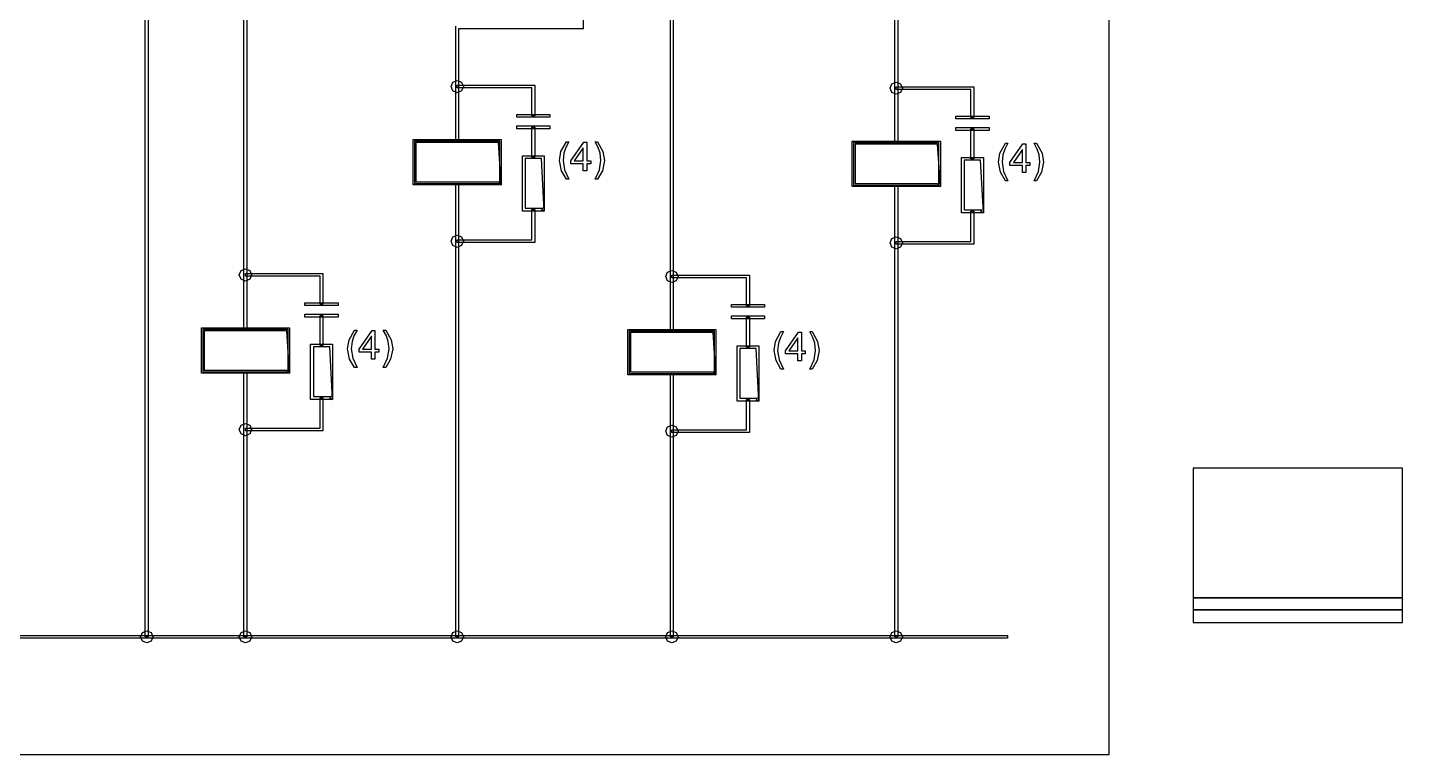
# Model space of a CAD drawing. Extents: x 18 to 210, y 9 to 277.
# Drawn here: x 125.2 to 209.9, y 136.4 to 181.2 of the extents above; entities that cross this region are included whole.
import ezdxf

# ---------------------------------------------------------------- set-up
doc = ezdxf.new("R2010")
doc.units = 0

msp = doc.modelspace()

# ---------------------------------------------------------------- linework, layer by layer
at = {"layer": '1'}
for p, q in [((191.833077, 136.425939), (191.833077, 250.838576)), ((209.909371, 154.078009), (196.997732, 154.078009)), ((196.997732, 154.078009), (196.997732, 146.077027)), ((209.909371, 146.077027), (209.909371, 154.078009)), ((196.997732, 146.077027), (209.909371, 146.077027)), ((209.909371, 146.077027), (196.997732, 146.077027)), ((196.997732, 146.077027), (196.997732, 145.336195)), ((209.909371, 145.336195), (209.909371, 146.077027)), ((196.997732, 145.336195), (209.909371, 145.336195)), ((209.909371, 145.336195), (196.997732, 145.336195)), ((196.997732, 145.336195), (196.997732, 144.574197)), ((209.909371, 144.574197), (209.909371, 145.336195)), ((196.997732, 144.574197), (209.909371, 144.574197)), ((17.991627, 136.425939), (191.833077, 136.425939))]:
    msp.add_line(p, q, dxfattribs=at)
at = {"layer": 'Layer 1'}
for p, q in [((178.621727, 174.145986), (178.621727, 223.381806)), ((178.798115, 223.558194), (178.798115, 174.145986)), ((164.789699, 162.534007), (164.789699, 219.763806)), ((164.966087, 219.940194), (164.966087, 162.534007)), ((159.409849, 216.322194), (159.409849, 181.160938)), ((132.422409, 143.681295), (132.422409, 189.627743)), ((132.598797, 189.451354), (132.598797, 143.681295)), ((138.507812, 162.634664), (138.507812, 185.953087)), ((138.684201, 185.776698), (138.684201, 162.634664)), ((151.560561, 174.246647), (151.560561, 181.337327)), ((159.409849, 181.160938), (151.73695, 181.160938)), ((151.73695, 181.160938), (151.73695, 174.246647)), ((151.381051, 177.87689), (151.649118, 177.987882)), ((151.649118, 177.987882), (151.916875, 177.87689)), ((151.269882, 177.609), (151.381051, 177.87689)), ((151.381051, 177.340978), (151.269882, 177.609)), ((151.649118, 177.230118), (151.381051, 177.340978)), ((151.649, 177.520806), (151.649, 177.697194)), ((151.649, 177.697194), (156.428715, 177.697194)), ((156.252326, 177.520806), (151.649, 177.520806)), ((151.916875, 177.340978), (151.649118, 177.230118)), ((151.916875, 177.87689), (152.028, 177.609)), ((152.028, 177.609), (151.916875, 177.340978)), ((156.252326, 175.801018), (156.252326, 177.520806)), ((156.428715, 177.697194), (156.428715, 175.801018)), ((178.330235, 177.509), (178.441272, 177.776581)), ((178.441272, 177.240801), (178.330235, 177.509)), ((178.441272, 177.776581), (178.70947, 177.88753)), ((178.70947, 177.129765), (178.441272, 177.240801)), ((178.70947, 177.88753), (178.977052, 177.776581)), ((178.977052, 177.240801), (178.70947, 177.129765)), ((178.71, 177.420806), (178.71, 177.597194)), ((178.71, 177.597194), (183.489026, 177.597194)), ((183.312637, 177.420806), (178.71, 177.420806)), ((178.977052, 177.776581), (179.088, 177.509)), ((179.088, 177.509), (178.977052, 177.240801)), ((183.312637, 175.701018), (183.312637, 177.420806)), ((183.489026, 177.597194), (183.489026, 175.701018)), ((155.315, 175.713806), (155.315, 175.890194)), ((155.315, 175.890194), (157.365516, 175.890194)), ((157.365516, 175.713806), (155.315, 175.713806)), ((156.428715, 175.801018), (156.252326, 175.801018)), ((157.365516, 175.890194), (157.365516, 175.713806)), ((182.375, 175.612806), (182.375, 175.789194)), ((182.375, 175.789194), (184.425516, 175.789194)), ((184.425516, 175.612806), (182.375, 175.612806)), ((183.489026, 175.701018), (183.312637, 175.701018)), ((184.425516, 175.789194), (184.425516, 175.612806)), ((155.315, 175.007806), (155.315, 175.184194)), ((155.315, 175.184194), (157.365516, 175.184194)), ((157.365516, 175.007806), (155.315, 175.007806)), ((156.251806, 173.254945), (156.251806, 175.096)), ((156.251806, 175.096), (156.428194, 175.096)), ((156.428194, 175.096), (156.428194, 173.254945)), ((157.365516, 175.184194), (157.365516, 175.007806)), ((182.375, 174.906806), (182.375, 175.083194)), ((182.375, 175.083194), (184.425516, 175.083194)), ((184.425516, 174.906806), (182.375, 174.906806)), ((183.312806, 173.153256), (183.312806, 174.995)), ((183.312806, 174.995), (183.489194, 174.995)), ((183.489194, 174.995), (183.489194, 173.153256)), ((184.425516, 175.083194), (184.425516, 174.906806)), ((148.931838, 171.548749), (148.931838, 174.333758)), ((148.931838, 174.333758), (154.364741, 174.333758)), ((154.276438, 174.245398), (149.02006, 174.245398)), ((149.02006, 174.245398), (149.02006, 171.636612)), ((154.193867, 174.157369), (149.108226, 174.157369)), ((149.108226, 174.157369), (149.108226, 171.725138)), ((151.73695, 174.246647), (151.560561, 174.246647)), ((154.364741, 171.548749), (154.193867, 174.157369)), ((154.276438, 171.636612), (154.276438, 174.245398)), ((154.364741, 174.333758), (154.364741, 171.548749)), ((158.039922, 173.600586), (158.375134, 174.208295)), ((158.337754, 173.850181), (158.221997, 173.502919)), ((158.53068, 174.208295), (158.337754, 173.850181)), ((158.375134, 174.208295), (158.53068, 174.208295)), ((158.651485, 173.032667), (159.458163, 174.17815)), ((159.418373, 173.829682), (158.864912, 173.032667)), ((159.418373, 173.032667), (159.418373, 173.829682)), ((159.458163, 174.17815), (159.635416, 174.17815)), ((159.635416, 174.17815), (159.635416, 173.032667)), ((160.337064, 173.846562), (160.142931, 174.208295)), ((160.142931, 174.208295), (160.298478, 174.208295)), ((160.298478, 174.208295), (160.63369, 173.600586)), ((160.451615, 173.499299), (160.337064, 173.846562)), ((175.993005, 171.447463), (175.993005, 174.232472)), ((175.993005, 174.232472), (181.425217, 174.232472)), ((181.337256, 174.144503), (176.080878, 174.144503)), ((176.080878, 174.144503), (176.080878, 171.535365)), ((181.254343, 174.056083), (176.169394, 174.056083)), ((176.169394, 174.056083), (176.169394, 171.623852)), ((178.798115, 174.145986), (178.621727, 174.145986)), ((181.425217, 171.447463), (181.254343, 174.056083)), ((181.337256, 171.535365), (181.337256, 174.144503)), ((181.425217, 174.232472), (181.425217, 171.447463)), ((185.100419, 173.499345), (185.435631, 174.107053)), ((185.398251, 173.74894), (185.282494, 173.401678)), ((185.591177, 174.107053), (185.398251, 173.74894)), ((185.435631, 174.107053), (185.591177, 174.107053)), ((185.711982, 172.931426), (186.518663, 174.076909)), ((186.47887, 173.72844), (185.925409, 172.931426)), ((186.47887, 172.931426), (186.47887, 173.72844)), ((186.518663, 174.076909), (186.695913, 174.076909)), ((186.695913, 174.076909), (186.695913, 172.931426)), ((187.397561, 173.745324), (187.203428, 174.107053)), ((187.203428, 174.107053), (187.358975, 174.107053)), ((187.358975, 174.107053), (187.694187, 173.499345)), ((187.512112, 173.398062), (187.397561, 173.745324)), ((155.664342, 169.932806), (155.664342, 173.343443)), ((155.664342, 173.343443), (157.016194, 173.343443)), ((156.844629, 173.167054), (155.84073, 173.167054)), ((155.84073, 173.167054), (155.84073, 170.109194)), ((156.428194, 173.254945), (156.251806, 173.254945)), ((157.016194, 169.932806), (156.844629, 173.167054)), ((157.016194, 173.343443), (157.016194, 169.932806)), ((157.947074, 173.050754), (158.039922, 173.600586)), ((158.071269, 172.421343), (157.947074, 173.050754)), ((158.221997, 173.502919), (158.170146, 173.049547)), ((158.170146, 173.049547), (158.260279, 172.469874)), ((158.651485, 172.833716), (158.651485, 173.032667)), ((158.864912, 173.032667), (159.418373, 173.032667)), ((159.635416, 173.032667), (159.874165, 173.032667)), ((159.874165, 173.032667), (159.874165, 172.833716)), ((160.413329, 172.469874), (160.503462, 173.049547)), ((160.503462, 173.049547), (160.451615, 173.499299)), ((160.726537, 173.050754), (160.601132, 172.421343)), ((160.63369, 173.600586), (160.726537, 173.050754)), ((182.725342, 169.831806), (182.725342, 173.241754)), ((182.725342, 173.241754), (184.077194, 173.241754)), ((183.905629, 173.065365), (182.90173, 173.065365)), ((182.90173, 173.065365), (182.90173, 170.008194)), ((183.489194, 173.153256), (183.312806, 173.153256)), ((184.077194, 169.831806), (183.905629, 173.065365)), ((184.077194, 173.241754), (184.077194, 169.831806)), ((185.007571, 172.949512), (185.100419, 173.499345)), ((185.13177, 172.320102), (185.007571, 172.949512)), ((185.282494, 173.401678), (185.230643, 172.948309)), ((185.230643, 172.948309), (185.320777, 172.368634)), ((185.711982, 172.732475), (185.711982, 172.931426)), ((185.925409, 172.931426), (186.47887, 172.931426)), ((186.695913, 172.931426), (186.934662, 172.931426)), ((186.934662, 172.931426), (186.934662, 172.732475)), ((187.473829, 172.368634), (187.563963, 172.948309)), ((187.563963, 172.948309), (187.512112, 173.398062)), ((187.787034, 172.949512), (187.661633, 172.320102)), ((187.694187, 173.499345), (187.787034, 172.949512)), ((158.375134, 171.890803), (158.071269, 172.421343)), ((158.260279, 172.469874), (158.53068, 171.890803)), ((159.418373, 172.833716), (158.651485, 172.833716)), ((159.418373, 172.410488), (159.418373, 172.833716)), ((159.635416, 172.410488), (159.418373, 172.410488)), ((159.874165, 172.833716), (159.635416, 172.833716)), ((159.635416, 172.833716), (159.635416, 172.410488)), ((160.142931, 171.890803), (160.413329, 172.469874)), ((160.601132, 172.421343), (160.298478, 171.890803)), ((185.435631, 171.789562), (185.13177, 172.320102)), ((185.320777, 172.368634), (185.591177, 171.789562)), ((186.47887, 172.732475), (185.711982, 172.732475)), ((186.47887, 172.309251), (186.47887, 172.732475)), ((186.695913, 172.309251), (186.47887, 172.309251)), ((186.934662, 172.732475), (186.695913, 172.732475)), ((186.695913, 172.732475), (186.695913, 172.309251)), ((187.203428, 171.789562), (187.473829, 172.368634)), ((187.661633, 172.320102), (187.358975, 171.789562)), ((154.276547, 171.548749), (148.931838, 171.548749)), ((149.02006, 171.636612), (154.276438, 171.636612)), ((149.108226, 171.725138), (154.276547, 171.725138)), ((151.560806, 143.681801), (151.560806, 171.638)), ((151.560806, 171.638), (151.737194, 171.638)), ((151.737194, 171.638), (151.737194, 143.681801)), ((154.276547, 171.725138), (154.188353, 171.636943)), ((154.188353, 171.636943), (154.364741, 171.548749)), ((154.364741, 171.548749), (154.276547, 171.548749)), ((158.53068, 171.890803), (158.375134, 171.890803)), ((160.298478, 171.890803), (160.142931, 171.890803)), ((160.298478, 171.890803), (160.298478, 171.890803)), ((181.337023, 171.447463), (175.993005, 171.447463)), ((176.080878, 171.535365), (181.337256, 171.535365)), ((176.169394, 171.623852), (181.337023, 171.623852)), ((178.621806, 143.681398), (178.621806, 171.537)), ((178.621806, 171.537), (178.798194, 171.537)), ((178.798194, 171.537), (178.798194, 143.681398)), ((181.337023, 171.623852), (181.248829, 171.535657)), ((181.248829, 171.535657), (181.425217, 171.447463)), ((181.425217, 171.447463), (181.337023, 171.447463)), ((185.591177, 171.789562), (185.435631, 171.789562)), ((187.358975, 171.789562), (187.203428, 171.789562)), ((187.358975, 171.789562), (187.358975, 171.789562)), ((156.928, 169.932806), (155.664342, 169.932806)), ((155.84073, 170.109194), (156.928, 170.109194)), ((156.251806, 168.161342), (156.251806, 170.021)), ((156.251806, 170.021), (156.428194, 170.021)), ((156.428194, 170.021), (156.428194, 167.984953)), ((156.928, 170.109194), (156.839806, 170.021)), ((156.839806, 170.021), (157.016194, 169.932806)), ((157.016194, 169.932806), (156.928, 169.932806)), ((183.989, 169.831806), (182.725342, 169.831806)), ((182.90173, 170.008194), (183.989, 170.008194)), ((183.312806, 168.060342), (183.312806, 169.92)), ((183.312806, 169.92), (183.489194, 169.92)), ((183.489194, 169.92), (183.489194, 167.883953)), ((183.989, 170.008194), (183.900806, 169.92)), ((183.900806, 169.92), (184.077194, 169.831806)), ((184.077194, 169.831806), (183.989, 169.831806)), ((151.269882, 168.073), (151.381051, 168.341199)), ((151.381051, 167.805419), (151.269882, 168.073)), ((151.381051, 168.341199), (151.649118, 168.452235)), ((151.649118, 167.69447), (151.381051, 167.805419)), ((151.648479, 167.984953), (151.648479, 168.161342)), ((151.648479, 168.161342), (156.251806, 168.161342)), ((156.428194, 167.984953), (151.648479, 167.984953)), ((151.649118, 168.452235), (151.916875, 168.341199)), ((151.916875, 167.805419), (151.649118, 167.69447)), ((151.916875, 168.341199), (152.028, 168.073)), ((152.028, 168.073), (151.916875, 167.805419)), ((178.330235, 167.972), (178.441272, 168.23989)), ((178.441272, 167.70411), (178.330235, 167.972)), ((178.441272, 168.23989), (178.70947, 168.350882)), ((178.70947, 168.350882), (178.977052, 168.23989)), ((178.710168, 167.883953), (178.710168, 168.060342)), ((178.710168, 168.060342), (183.312806, 168.060342)), ((183.489194, 167.883953), (178.710168, 167.883953)), ((178.977052, 168.23989), (179.088, 167.972)), ((179.088, 167.972), (178.977052, 167.70411)), ((178.70947, 167.593118), (178.441272, 167.70411)), ((178.977052, 167.70411), (178.70947, 167.593118)), ((138.216882, 165.997), (138.328051, 166.264714)), ((138.328051, 166.264714), (138.596118, 166.37553)), ((138.596118, 166.37553), (138.863875, 166.264714)), ((138.863875, 166.264714), (138.975, 165.997)), ((164.498882, 165.897), (164.610051, 166.16489)), ((164.610051, 166.16489), (164.878118, 166.275882)), ((164.878118, 166.275882), (165.145875, 166.16489)), ((165.145875, 166.16489), (165.257, 165.897)), ((138.328051, 165.728801), (138.216882, 165.997)), ((138.596118, 165.617765), (138.328051, 165.728801)), ((138.596, 165.909806), (138.596, 166.086194)), ((138.596, 166.086194), (143.375715, 166.086194)), ((143.199326, 165.909806), (138.596, 165.909806)), ((138.863875, 165.728801), (138.596118, 165.617765)), ((138.975, 165.997), (138.863875, 165.728801)), ((143.199326, 164.190018), (143.199326, 165.909806)), ((143.375715, 166.086194), (143.375715, 164.190018)), ((164.610051, 165.62911), (164.498882, 165.897)), ((164.878118, 165.518118), (164.610051, 165.62911)), ((165.145875, 165.62911), (164.878118, 165.518118)), ((164.879, 165.808806), (164.879, 165.985194)), ((164.879, 165.985194), (169.658715, 165.985194)), ((169.482326, 165.808806), (164.879, 165.808806)), ((165.257, 165.897), (165.145875, 165.62911)), ((169.482326, 164.089018), (169.482326, 165.808806)), ((169.658715, 165.985194), (169.658715, 164.089018)), ((142.262, 164.101806), (142.262, 164.278194)), ((142.262, 164.278194), (144.312516, 164.278194)), ((144.312516, 164.101806), (142.262, 164.101806)), ((142.262, 163.395806), (142.262, 163.572194)), ((142.262, 163.572194), (144.312516, 163.572194)), ((143.375715, 164.190018), (143.199326, 164.190018)), ((144.312516, 164.278194), (144.312516, 164.101806)), ((144.312516, 163.572194), (144.312516, 163.395806)), ((168.545, 163.999806), (168.545, 164.176194)), ((168.545, 164.176194), (170.595516, 164.176194)), ((170.595516, 163.999806), (168.545, 163.999806)), ((169.658715, 164.089018), (169.482326, 164.089018)), ((170.595516, 164.176194), (170.595516, 163.999806)), ((135.879089, 159.936734), (135.879089, 162.721743)), ((135.879089, 162.721743), (141.311992, 162.721743)), ((141.311992, 162.721743), (141.311992, 159.936734)), ((144.312516, 163.395806), (142.262, 163.395806)), ((143.198806, 161.642945), (143.198806, 163.484)), ((143.198806, 163.484), (143.375194, 163.484)), ((143.375194, 163.484), (143.375194, 161.642945)), ((168.545, 163.294806), (168.545, 163.471194)), ((168.545, 163.471194), (170.595516, 163.471194)), ((170.595516, 163.294806), (168.545, 163.294806)), ((169.481806, 161.541945), (169.481806, 163.383)), ((169.481806, 163.383), (169.658194, 163.383)), ((169.658194, 163.383), (169.658194, 161.541945)), ((170.595516, 163.471194), (170.595516, 163.294806)), ((141.223689, 162.633743), (135.967311, 162.633743)), ((135.967311, 162.633743), (135.967311, 160.024604)), ((141.141118, 162.545354), (136.055477, 162.545354)), ((136.055477, 162.545354), (136.055477, 160.113123)), ((138.684201, 162.634664), (138.507812, 162.634664)), ((141.311992, 159.936734), (141.141118, 162.545354)), ((141.223689, 160.024604), (141.223689, 162.633743)), ((144.893433, 161.439552), (144.986277, 161.989385)), ((144.986277, 161.989385), (145.321489, 162.597093)), ((145.168352, 161.891718), (145.116504, 161.438346)), ((145.284109, 162.23898), (145.168352, 161.891718)), ((145.477039, 162.597093), (145.284109, 162.23898)), ((145.321489, 162.597093), (145.477039, 162.597093)), ((145.597844, 161.421466), (146.404521, 162.566949)), ((146.364732, 162.218481), (145.81127, 161.421466)), ((146.364732, 161.421466), (146.364732, 162.218481)), ((146.404521, 162.566949), (146.581774, 162.566949)), ((146.581774, 162.566949), (146.581774, 161.421466)), ((147.283419, 162.235361), (147.089286, 162.597093)), ((147.089286, 162.597093), (147.244836, 162.597093)), ((147.244836, 162.597093), (147.580048, 161.989385)), ((147.397973, 161.888098), (147.283419, 162.235361)), ((147.449821, 161.438346), (147.397973, 161.888098)), ((147.580048, 161.989385), (147.672892, 161.439552)), ((162.161663, 159.835448), (162.161663, 162.621148)), ((162.161663, 162.621148), (167.593879, 162.621148)), ((167.505575, 162.532848), (162.249198, 162.532848)), ((162.249198, 162.532848), (162.249198, 159.92371)), ((167.423004, 162.44476), (162.338052, 162.44476)), ((162.338052, 162.44476), (162.338052, 160.011837)), ((164.966087, 162.534007), (164.789699, 162.534007)), ((167.593879, 159.835448), (167.423004, 162.44476)), ((167.505575, 159.92371), (167.505575, 162.532848)), ((167.593879, 162.621148), (167.593879, 159.835448)), ((171.176046, 161.338308), (171.26889, 161.888141)), ((171.26889, 161.888141), (171.604102, 162.495849)), ((171.566722, 162.137732), (171.450965, 161.790473)), ((171.759652, 162.495849), (171.566722, 162.137732)), ((171.604102, 162.495849), (171.759652, 162.495849)), ((171.880461, 161.320221), (172.687142, 162.465705)), ((172.647348, 162.117236), (172.093887, 161.320221)), ((172.647348, 161.320221), (172.647348, 162.117236)), ((172.687142, 162.465705), (172.864391, 162.465705)), ((172.864391, 162.465705), (172.864391, 161.320221)), ((173.566033, 162.134116), (173.371899, 162.495849)), ((173.371899, 162.495849), (173.527449, 162.495849)), ((173.527449, 162.495849), (173.862662, 161.888141)), ((173.680586, 161.786854), (173.566033, 162.134116)), ((173.862662, 161.888141), (173.955505, 161.338308)), ((142.611342, 158.320806), (142.611342, 161.731443)), ((142.611342, 161.731443), (143.963194, 161.731443)), ((143.791629, 161.555054), (142.78773, 161.555054)), ((142.78773, 161.555054), (142.78773, 158.497194)), ((143.375194, 161.642945), (143.198806, 161.642945)), ((143.963194, 158.320806), (143.791629, 161.555054)), ((143.963194, 161.731443), (143.963194, 158.320806)), ((145.017628, 160.810142), (144.893433, 161.439552)), ((145.116504, 161.438346), (145.206638, 160.858673)), ((145.597844, 161.222515), (145.597844, 161.421466)), ((146.364732, 161.222515), (145.597844, 161.222515)), ((145.81127, 161.421466), (146.364732, 161.421466)), ((146.364732, 160.799287), (146.364732, 161.222515)), ((146.581774, 161.421466), (146.820523, 161.421466)), ((146.820523, 161.222515), (146.581774, 161.222515)), ((146.581774, 161.222515), (146.581774, 160.799287)), ((146.820523, 161.421466), (146.820523, 161.222515)), ((147.359687, 160.858673), (147.449821, 161.438346)), ((147.672892, 161.439552), (147.547491, 160.810142)), ((168.894342, 158.219806), (168.894342, 161.629754)), ((168.894342, 161.629754), (170.246194, 161.629754)), ((170.074629, 161.453365), (169.07073, 161.453365)), ((169.07073, 161.453365), (169.07073, 158.396194)), ((169.658194, 161.541945), (169.481806, 161.541945)), ((170.246194, 158.219806), (170.074629, 161.453365)), ((170.246194, 161.629754), (170.246194, 158.219806)), ((171.300241, 160.708894), (171.176046, 161.338308)), ((171.450965, 161.790473), (171.399117, 161.337101)), ((171.399117, 161.337101), (171.489251, 160.757427)), ((171.880461, 161.12127), (171.880461, 161.320221)), ((172.647348, 161.12127), (171.880461, 161.12127)), ((172.093887, 161.320221), (172.647348, 161.320221)), ((172.647348, 160.698043), (172.647348, 161.12127)), ((172.864391, 161.320221), (173.10314, 161.320221)), ((173.10314, 161.12127), (172.864391, 161.12127)), ((172.864391, 161.12127), (172.864391, 160.698043)), ((173.10314, 161.320221), (173.10314, 161.12127)), ((173.6423, 160.757427), (173.732434, 161.337101)), ((173.732434, 161.337101), (173.680586, 161.786854)), ((173.955505, 161.338308), (173.830104, 160.708894)), ((145.321489, 160.279602), (145.017628, 160.810142)), ((145.206638, 160.858673), (145.477039, 160.279602)), ((145.477039, 160.279602), (145.321489, 160.279602)), ((146.581774, 160.799287), (146.364732, 160.799287)), ((147.089286, 160.279602), (147.359687, 160.858673)), ((147.244836, 160.279602), (147.089286, 160.279602)), ((147.547491, 160.810142), (147.244836, 160.279602)), ((147.244836, 160.279602), (147.244836, 160.279602)), ((171.604102, 160.178357), (171.300241, 160.708894)), ((171.489251, 160.757427), (171.759652, 160.178357)), ((171.759652, 160.178357), (171.604102, 160.178357)), ((172.864391, 160.698043), (172.647348, 160.698043)), ((173.371899, 160.178357), (173.6423, 160.757427)), ((173.527449, 160.178357), (173.371899, 160.178357)), ((173.830104, 160.708894), (173.527449, 160.178357)), ((173.527449, 160.178357), (173.527449, 160.178357)), ((141.223798, 159.936734), (135.879089, 159.936734)), ((135.967311, 160.024604), (141.223689, 160.024604)), ((136.055477, 160.113123), (141.223798, 160.113123)), ((138.507806, 143.681814), (138.507806, 160.026)), ((138.507806, 160.026), (138.684194, 160.026)), ((138.684194, 160.026), (138.684194, 143.681814)), ((141.223798, 160.113123), (141.135604, 160.024928)), ((141.135604, 160.024928), (141.311992, 159.936734)), ((141.311992, 159.936734), (141.223798, 159.936734)), ((167.505685, 159.835448), (162.161663, 159.835448)), ((162.249198, 159.92371), (167.505575, 159.92371)), ((162.338052, 160.011837), (167.505685, 160.011837)), ((164.790806, 143.681411), (164.790806, 159.925)), ((164.790806, 159.925), (164.967194, 159.925)), ((164.967194, 159.925), (164.967194, 143.681411)), ((167.505685, 160.011837), (167.41749, 159.923643)), ((167.41749, 159.923643), (167.593879, 159.835448)), ((167.593879, 159.835448), (167.505685, 159.835448)), ((142.78773, 158.497194), (143.875, 158.497194)), ((143.875, 158.497194), (143.786806, 158.409)), ((143.875, 158.320806), (142.611342, 158.320806)), ((143.198806, 156.549342), (143.198806, 158.409)), ((143.198806, 158.409), (143.375194, 158.409)), ((143.375194, 158.409), (143.375194, 156.372953)), ((143.786806, 158.409), (143.963194, 158.320806)), ((143.963194, 158.320806), (143.875, 158.320806)), ((170.158, 158.219806), (168.894342, 158.219806)), ((169.07073, 158.396194), (170.158, 158.396194)), ((169.481806, 156.448342), (169.481806, 158.308)), ((169.481806, 158.308), (169.658194, 158.308)), ((169.658194, 158.308), (169.658194, 156.271953)), ((170.158, 158.396194), (170.069806, 158.308)), ((170.069806, 158.308), (170.246194, 158.219806)), ((170.246194, 158.219806), (170.158, 158.219806)), ((138.328051, 156.730199), (138.596118, 156.841235)), ((138.596118, 156.841235), (138.863875, 156.730199)), ((138.216882, 156.462), (138.328051, 156.730199)), ((138.328051, 156.19411), (138.216882, 156.462)), ((138.596118, 156.083118), (138.328051, 156.19411)), ((138.595479, 156.372953), (138.595479, 156.549342)), ((138.595479, 156.549342), (143.198806, 156.549342)), ((143.375194, 156.372953), (138.595479, 156.372953)), ((138.863875, 156.19411), (138.596118, 156.083118)), ((138.863875, 156.730199), (138.975, 156.462)), ((138.975, 156.462), (138.863875, 156.19411)), ((164.498882, 156.361), (164.610051, 156.62889)), ((164.610051, 156.09311), (164.498882, 156.361)), ((164.610051, 156.62889), (164.878118, 156.739882)), ((164.878118, 155.982118), (164.610051, 156.09311)), ((164.878118, 156.739882), (165.145875, 156.62889)), ((165.145875, 156.09311), (164.878118, 155.982118)), ((164.878479, 156.271953), (164.878479, 156.448342)), ((164.878479, 156.448342), (169.481806, 156.448342)), ((169.658194, 156.271953), (164.878479, 156.271953)), ((165.145875, 156.62889), (165.257, 156.361)), ((165.257, 156.361), (165.145875, 156.09311)), ((26.1715, 143.769194), (185.570203, 143.769194)), ((185.570203, 143.592806), (26.1715, 143.592806)), ((132.131882, 143.681), (132.243051, 143.94889)), ((132.243051, 143.41311), (132.131882, 143.681)), ((132.243051, 143.94889), (132.511118, 144.059882)), ((132.511118, 143.302118), (132.243051, 143.41311)), ((132.598797, 143.681295), (132.422409, 143.681295)), ((132.511118, 144.059882), (132.778875, 143.94889)), ((132.778875, 143.41311), (132.511118, 143.302118)), ((132.778875, 143.94889), (132.89, 143.681)), ((132.89, 143.681), (132.778875, 143.41311)), ((138.216882, 143.681), (138.328051, 143.94889)), ((138.328051, 143.41311), (138.216882, 143.681)), ((138.328051, 143.94889), (138.596118, 144.059882)), ((138.596118, 143.302118), (138.328051, 143.41311)), ((138.684194, 143.681814), (138.507806, 143.681814)), ((138.596118, 144.059882), (138.863875, 143.94889)), ((138.863875, 143.41311), (138.596118, 143.302118)), ((138.863875, 143.94889), (138.975, 143.681)), ((138.975, 143.681), (138.863875, 143.41311)), ((151.269882, 143.681), (151.381051, 143.94889)), ((151.381051, 143.41311), (151.269882, 143.681)), ((151.381051, 143.94889), (151.649118, 144.059882)), ((151.649118, 143.302118), (151.381051, 143.41311)), ((151.737194, 143.681801), (151.560806, 143.681801)), ((151.649118, 144.059882), (151.916875, 143.94889)), ((151.916875, 143.41311), (151.649118, 143.302118)), ((151.916875, 143.94889), (152.028, 143.681)), ((152.028, 143.681), (151.916875, 143.41311)), ((164.498882, 143.681), (164.610051, 143.94889)), ((164.610051, 143.41311), (164.498882, 143.681)), ((164.610051, 143.94889), (164.878118, 144.059882)), ((164.878118, 143.302118), (164.610051, 143.41311)), ((164.967194, 143.681411), (164.790806, 143.681411)), ((164.878118, 144.059882), (165.145875, 143.94889)), ((165.145875, 143.41311), (164.878118, 143.302118)), ((165.145875, 143.94889), (165.257, 143.681)), ((165.257, 143.681), (165.145875, 143.41311)), ((178.330235, 143.681), (178.441272, 143.94889)), ((178.441272, 143.41311), (178.330235, 143.681)), ((178.441272, 143.94889), (178.70947, 144.059882)), ((178.70947, 143.302118), (178.441272, 143.41311)), ((178.798194, 143.681398), (178.621806, 143.681398)), ((178.70947, 144.059882), (178.977052, 143.94889)), ((178.977052, 143.41311), (178.70947, 143.302118)), ((178.977052, 143.94889), (179.088, 143.681)), ((179.088, 143.681), (178.977052, 143.41311)), ((185.570203, 143.769194), (185.570203, 143.592806))]:
    msp.add_line(p, q, dxfattribs=at)

doc.saveas('drawing.dxf')
